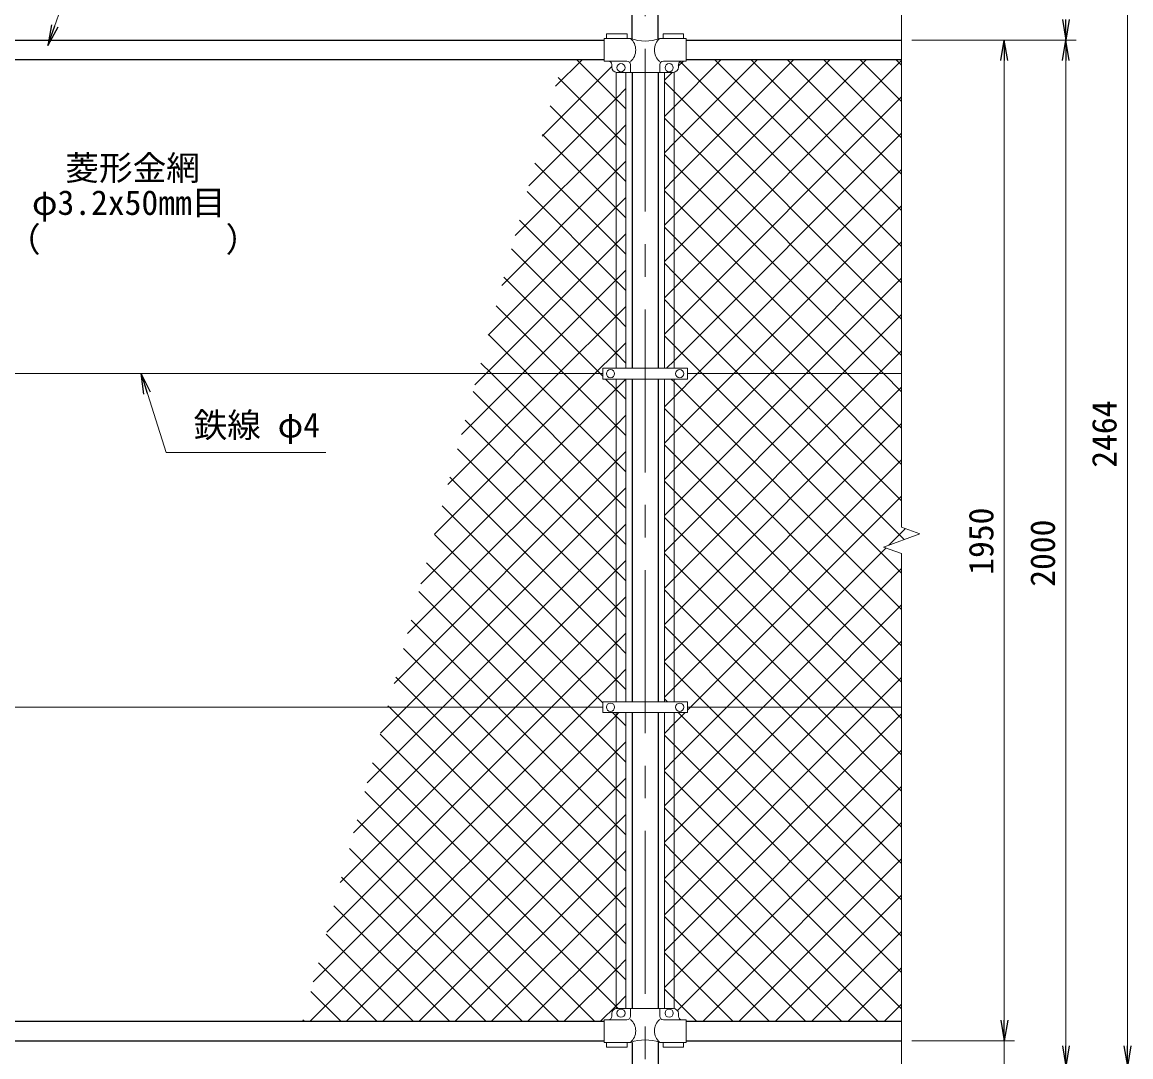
# Model space of a CAD drawing. Units: millimetres, scale not verified. Extents: x -4200 to 4200, y -2970 to 2970.
# Drawn here: x -2599 to -438, y -521 to 1495 of the extents above; entities that cross this region are included whole.
import ezdxf
from ezdxf.enums import TextEntityAlignment as Align

# ---------------------------------------------------------------- set-up
doc = ezdxf.new("R2010")
doc.units = ezdxf.units.MM
doc.header["$LTSCALE"] = 10
doc.linetypes.add('USER1', pattern=[50.8, 31.75, -6.35, 6.35, -6.35])
for name, color, linetype, lineweight in [('0-1_D-BMK', 2, 'USER1', 13), ('0-2_D-STR1', 1, 'Continuous', 25), ('0-3_D-STR-DIM', 7, 'Continuous', 13), ('0-B_D-STR2', 7, 'Continuous', 13), ('0-C_D-STR3', 3, 'Continuous', 13), ('0-D_D-STR-TXT', 7, 'Continuous', 13)]:
    doc.layers.add(name, color=color, linetype=linetype, lineweight=lineweight)
doc.layers.add('0-4_0', color=7, linetype='Continuous')
doc.styles.add('ＭＳ ゴシック', font='')
doc.styles.get('ＭＳ ゴシック').set_extended_font_data('MS Gothic')

# ---------------------------------------------------------------- blocks, each defined once
blk = doc.blocks.new('_Open')
at = {"layer": '0-4_0'}
blk.add_line((-10, 1.667), (0, 0), dxfattribs=at)
blk.add_lwpolyline([(-10, -1.667), (0, 0), (-10, 0)], dxfattribs=at)

msp = doc.modelspace()

# ---------------------------------------------------------------- linework, layer by layer
at = {"layer": '0-1_D-BMK'}
msp.add_line((-1384.65, 1951.29), (-1384.65, -919.77), dxfattribs=at)
at = {"layer": '0-2_D-STR1'}
for p, q in [((-1410.05, 1463.23), (-1410.05, 1928.18)), ((-1359.25, 1463.23), (-1359.25, 1928.18)), ((-3304.65, 1460.23), (-1464.65, 1460.23)), ((-1304.65, 1460.23), (-884.65, 1460.23)), ((-3304.65, 1422.23), (-1464.65, 1422.23)), ((-1304.65, 1422.23), (-884.65, 1422.23)), ((-1410.05, 1397.23), (-1410.05, 820.73)), ((-1359.25, 1397.23), (-1359.25, 820.73)), ((-1410.05, 799.73), (-1410.05, 170.73)), ((-1359.25, 799.73), (-1359.25, 170.73)), ((-1410.05, 149.73), (-1410.05, -426.77)), ((-1359.25, 149.73), (-1359.25, -426.77)), ((-3304.65, -451.77), (-1464.65, -451.77)), ((-1304.65, -451.77), (-884.65, -451.77)), ((-3304.65, -489.77), (-1464.65, -489.77)), ((-1410.05, -492.77), (-1410.05, -889.77)), ((-1359.25, -492.77), (-1359.25, -889.77)), ((-1304.65, -489.77), (-884.65, -489.77))]:
    msp.add_line(p, q, dxfattribs=at)
at = {"layer": '0-3_D-STR-DIM'}
for p, q in [((-884.65, 1949.23), (-884.65, 510.88)), ((-444.65, 1884.23), (-444.65, -499.77)), ((-864.65, 1460.23), (-664.65, 1460.23)), ((-864.65, 1460.23), (-544.65, 1460.23)), ((-864.65, 1460.23), (-544.65, 1460.23)), ((-684.65, 1420.23), (-684.65, -449.77)), ((-564.65, 1420.23), (-564.65, -499.77)), ((-919.89, 472.4), (-849.42, 498.05)), ((-849.42, 498.05), (-884.65, 510.88)), ((-884.65, 459.57), (-919.89, 472.4)), ((-884.65, 459.57), (-884.65, -619.77)), ((-684.65, -449.77), (-684.65, -409.77)), ((-864.65, -489.77), (-664.65, -489.77)), ((-864.65, -489.77), (-664.65, -489.77)), ((-684.65, -489.77), (-684.65, -539.77))]:
    msp.add_line(p, q, dxfattribs=at)
at = {"layer": '0-B_D-STR2'}
for p, q in [((-1585.31, 1273.06), (-1449.65, 1408.72)), ((-1559.07, 1370.01), (-1506.86, 1422.23)), ((-1328.15, 1330.33), (-1236.26, 1422.23)), ((-1328.15, 1259.62), (-1165.55, 1422.23)), ((-1328.15, 1188.91), (-1094.84, 1422.23)), ((-1328.15, 1118.2), (-1024.13, 1422.23)), ((-1328.15, 1047.49), (-953.41, 1422.23)), ((-1328.15, 976.78), (-884.65, 1420.28)), ((-1319.91, 1409.28), (-1309.97, 1419.23)), ((-884.65, 986.91), (-1316.36, 1418.62)), ((-884.65, 1057.62), (-1249.26, 1422.23)), ((-884.65, 1128.33), (-1178.55, 1422.23)), ((-884.65, 1199.05), (-1107.84, 1422.23)), ((-884.65, 1269.76), (-1037.13, 1422.23)), ((-884.65, 1340.47), (-966.41, 1422.23)), ((-884.65, 1411.18), (-895.7, 1422.23)), ((-1441.15, 1274.18), (-1554.37, 1387.39)), ((-1422.15, 1396.6), (-1422.78, 1397.23)), ((-1347.15, 1382.04), (-1331.97, 1397.23)), ((-1441.15, 1346.51), (-1422.15, 1365.51)), ((-1328.15, 1359.7), (-1347.15, 1378.7)), ((-1611.55, 1176.11), (-1441.15, 1346.51)), ((-884.65, 916.2), (-1328.15, 1359.7)), ((-1328.15, 906.07), (-884.65, 1349.57)), ((-1441.15, 1203.47), (-1569.43, 1331.74)), ((-1347.15, 1311.33), (-1328.15, 1330.33)), ((-1328.15, 1288.99), (-1347.15, 1307.99)), ((-1637.79, 1079.17), (-1441.15, 1275.8)), ((-1441.15, 1132.76), (-1584.49, 1276.09)), ((-1441.15, 1275.8), (-1422.15, 1294.8)), ((-884.65, 845.49), (-1328.15, 1288.99)), ((-1422.15, 1255.18), (-1441.15, 1274.18)), ((-1347.15, 1240.62), (-1328.15, 1259.62)), ((-1328.15, 1218.28), (-1347.15, 1237.28)), ((-1441.15, 1062.05), (-1599.55, 1220.44)), ((-1441.15, 1205.09), (-1422.15, 1224.09)), ((-920.1, 810.23), (-1328.15, 1218.28)), ((-1664.03, 982.22), (-1441.15, 1205.09)), ((-1422.15, 1184.47), (-1441.15, 1203.47)), ((-1347.15, 1169.91), (-1328.15, 1188.91)), ((-1282.57, 810.23), (-884.65, 1208.14)), ((-1441.15, 991.34), (-1614.61, 1164.79)), ((-1441.15, 1134.38), (-1422.15, 1153.38)), ((-1328.15, 1147.57), (-1347.15, 1166.57)), ((-990.81, 810.23), (-1328.15, 1147.57)), ((-1690.26, 885.27), (-1441.15, 1134.38)), ((-1422.15, 1113.76), (-1441.15, 1132.76)), ((-1211.86, 810.23), (-884.65, 1137.43)), ((-1441.15, 920.63), (-1629.67, 1109.14)), ((-1347.15, 1099.2), (-1328.15, 1118.2)), ((-1441.15, 1063.67), (-1422.15, 1082.67)), ((-1328.15, 1076.86), (-1347.15, 1095.86)), ((-1694.59, 810.23), (-1441.15, 1063.67)), ((-1422.15, 1043.05), (-1441.15, 1062.05)), ((-1061.52, 810.23), (-1328.15, 1076.86)), ((-1141.15, 810.23), (-884.65, 1066.72)), ((-1441.15, 849.92), (-1644.73, 1053.5)), ((-1347.15, 1028.49), (-1328.15, 1047.49)), ((-1328.15, 1006.15), (-1347.15, 1025.15)), ((-1441.15, 992.95), (-1422.15, 1011.95)), ((-1132.23, 810.23), (-1328.15, 1006.15)), ((-1070.44, 810.23), (-884.65, 996.01)), ((-1623.88, 810.23), (-1441.15, 992.95)), ((-1422.15, 972.34), (-1441.15, 991.34)), ((-1347.15, 957.78), (-1328.15, 976.78)), ((-1542.89, 810.23), (-1674.86, 942.2)), ((-1441.15, 922.24), (-1422.15, 941.24)), ((-1553.17, 810.23), (-1441.15, 922.24)), ((-1422.15, 901.63), (-1441.15, 920.63)), ((-999.73, 810.23), (-884.65, 925.3)), ((-1613.6, 810.23), (-1689.92, 886.55)), ((-1347.15, 887.07), (-1328.15, 906.07)), ((-1441.15, 851.53), (-1422.15, 870.53)), ((-1482.46, 810.23), (-1441.15, 851.53)), ((-1422.15, 830.92), (-1441.15, 849.92)), ((-929.02, 810.23), (-884.65, 854.59)), ((-1684.31, 810.23), (-1704.98, 830.9)), ((-1795.22, 497.47), (-1482.46, 810.23)), ((-1768.98, 594.42), (-1553.17, 810.23)), ((-1742.74, 691.37), (-1623.88, 810.23)), ((-1716.5, 788.32), (-1694.59, 810.23)), ((-1441.15, 567.07), (-1684.31, 810.23)), ((-1441.15, 637.78), (-1613.6, 810.23)), ((-1441.15, 708.49), (-1542.89, 810.23)), ((-1328.15, 764.64), (-1282.57, 810.23)), ((-1328.15, 693.93), (-1211.86, 810.23)), ((-1328.15, 623.22), (-1141.15, 810.23)), ((-1328.15, 552.51), (-1070.44, 810.23)), ((-1328.15, 481.8), (-999.73, 810.23)), ((-1328.15, 411.09), (-929.02, 810.23)), ((-884.65, 562.65), (-1132.23, 810.23)), ((-884.65, 633.36), (-1061.52, 810.23)), ((-884.65, 704.07), (-990.81, 810.23)), ((-884.65, 774.78), (-920.1, 810.23)), ((-1328.15, 340.38), (-884.65, 783.88)), ((-1441.15, 496.36), (-1720.04, 775.25)), ((-1347.15, 745.64), (-1328.15, 764.64)), ((-1328.15, 723.31), (-1347.15, 742.31)), ((-1441.15, 425.65), (-1735.1, 719.6)), ((-1441.15, 710.11), (-1422.15, 729.11)), ((-884.65, 279.81), (-1328.15, 723.31)), ((-1328.15, 269.67), (-884.65, 713.17)), ((-1847.7, 303.57), (-1441.15, 710.11)), ((-1422.15, 689.49), (-1441.15, 708.49)), ((-1347.15, 674.93), (-1328.15, 693.93)), ((-1328.15, 652.6), (-1347.15, 671.6)), ((-1441.15, 354.94), (-1750.16, 663.95)), ((-1441.15, 639.4), (-1422.15, 658.4)), ((-884.65, 209.1), (-1328.15, 652.6)), ((-1873.94, 206.62), (-1441.15, 639.4)), ((-1422.15, 618.78), (-1441.15, 637.78)), ((-1328.15, 198.96), (-884.65, 642.46)), ((-1441.15, 284.23), (-1765.22, 608.3)), ((-1347.15, 604.22), (-1328.15, 623.22)), ((-1441.15, 568.69), (-1422.15, 587.69)), ((-1328.15, 581.88), (-1347.15, 600.88)), ((-1849.62, 160.23), (-1441.15, 568.69)), ((-1422.15, 548.07), (-1441.15, 567.07)), ((-906.5, 160.23), (-1328.15, 581.88)), ((-1441.15, 213.52), (-1780.28, 552.65)), ((-1347.15, 533.51), (-1328.15, 552.51)), ((-1328.15, 511.17), (-1347.15, 530.17)), ((-1467.15, 168.81), (-1795.35, 497)), ((-1778.91, 160.23), (-1441.15, 497.98)), ((-1441.15, 497.98), (-1422.15, 516.98)), ((-977.21, 160.23), (-1328.15, 511.17)), ((-909.51, 476.18), (-877.44, 508.25)), ((-1422.15, 477.36), (-1441.15, 496.36)), ((-1347.15, 462.8), (-1328.15, 481.8)), ((-1328.15, 440.46), (-1347.15, 459.46)), ((-1529.28, 160.23), (-1810.41, 441.35)), ((-1441.15, 427.27), (-1422.15, 446.27)), ((-1047.92, 160.23), (-1328.15, 440.46)), ((-1708.2, 160.23), (-1441.15, 427.27)), ((-1422.15, 406.65), (-1441.15, 425.65)), ((-1347.15, 392.09), (-1328.15, 411.09)), ((-1154.76, 160.23), (-884.65, 430.33)), ((-1599.99, 160.23), (-1825.47, 385.7)), ((-1441.15, 356.56), (-1422.15, 375.56)), ((-1328.15, 369.75), (-1347.15, 388.75)), ((-1118.63, 160.23), (-1328.15, 369.75)), ((-1637.49, 160.23), (-1441.15, 356.56)), ((-1422.15, 335.94), (-1441.15, 354.94)), ((-1084.04, 160.23), (-884.65, 359.62)), ((-1670.7, 160.23), (-1840.53, 330.05)), ((-1347.15, 321.38), (-1328.15, 340.38)), ((-1441.15, 285.85), (-1422.15, 304.85)), ((-1328.15, 299.04), (-1347.15, 318.04)), ((-1566.78, 160.23), (-1441.15, 285.85)), ((-1422.15, 265.23), (-1441.15, 284.23)), ((-1189.34, 160.23), (-1328.15, 299.04)), ((-1013.33, 160.23), (-884.65, 288.91)), ((-1741.41, 160.23), (-1855.59, 274.4)), ((-1347.15, 250.67), (-1328.15, 269.67)), ((-1328.15, 228.33), (-1347.15, 247.33)), ((-1812.13, 160.23), (-1870.65, 218.75)), ((-1441.15, 215.14), (-1422.15, 234.14)), ((-1260.05, 160.23), (-1328.15, 228.33)), ((-942.62, 160.23), (-884.65, 218.19)), ((-1496.07, 160.23), (-1441.15, 215.14)), ((-1422.15, 194.52), (-1441.15, 213.52)), ((-1347.15, 179.96), (-1328.15, 198.96)), ((-1341.26, 170.73), (-1347.15, 176.62)), ((-2031.37, -375.08), (-1496.07, 160.23)), ((-2005.13, -278.13), (-1566.78, 160.23)), ((-1978.89, -181.18), (-1637.49, 160.23)), ((-1952.65, -84.23), (-1708.2, 160.23)), ((-1926.41, 12.72), (-1778.91, 160.23)), ((-1900.17, 109.67), (-1849.62, 160.23)), ((-1882.84, 160.23), (-1885.71, 163.1)), ((-1441.15, -281.46), (-1882.84, 160.23)), ((-1441.15, -210.74), (-1812.13, 160.23)), ((-1441.15, -140.03), (-1741.41, 160.23)), ((-1441.15, -69.32), (-1670.7, 160.23)), ((-1441.15, 1.39), (-1599.99, 160.23)), ((-1441.15, 72.1), (-1529.28, 160.23)), ((-1328.15, -13.17), (-1154.76, 160.23)), ((-1328.15, -83.88), (-1084.04, 160.23)), ((-1328.15, -154.59), (-1013.33, 160.23)), ((-1328.15, -225.31), (-942.62, 160.23)), ((-884.65, -215.17), (-1260.05, 160.23)), ((-884.65, -144.46), (-1189.34, 160.23)), ((-884.65, -73.75), (-1118.63, 160.23)), ((-884.65, -3.04), (-1047.92, 160.23)), ((-884.65, 67.67), (-977.21, 160.23)), ((-884.65, 138.38), (-906.5, 160.23)), ((-1328.15, -296.02), (-884.65, 147.48)), ((-884.65, -285.88), (-1320.26, 149.73)), ((-1441.15, 73.72), (-1422.15, 92.72)), ((-1328.15, 86.91), (-1347.15, 105.91)), ((-884.65, -356.59), (-1328.15, 86.91)), ((-1966.64, -451.77), (-1441.15, 73.72)), ((-1422.15, 53.1), (-1441.15, 72.1)), ((-1328.15, -366.73), (-884.65, 76.77)), ((-1441.15, 3.01), (-1422.15, 22.01)), ((-1328.15, 16.2), (-1347.15, 35.2)), ((-1895.93, -451.77), (-1441.15, 3.01)), ((-1422.15, -17.61), (-1441.15, 1.39)), ((-884.65, -427.3), (-1328.15, 16.2)), ((-1321.61, -430.9), (-884.65, 6.06)), ((-1482.97, -451.77), (-1930.9, -3.84)), ((-1347.15, -32.17), (-1328.15, -13.17)), ((-1328.15, -54.51), (-1347.15, -35.51)), ((-1553.68, -451.77), (-1945.96, -59.49)), ((-1441.15, -67.71), (-1422.15, -48.71)), ((-930.89, -451.77), (-1328.15, -54.51)), ((-1271.78, -451.77), (-884.65, -64.65)), ((-1825.22, -451.77), (-1441.15, -67.71)), ((-1422.15, -88.32), (-1441.15, -69.32)), ((-1347.15, -102.88), (-1328.15, -83.88)), ((-1328.15, -125.22), (-1347.15, -106.22)), ((-1624.39, -451.77), (-1961.02, -115.14)), ((-1441.15, -138.42), (-1422.15, -119.42)), ((-1001.6, -451.77), (-1328.15, -125.22)), ((-1754.51, -451.77), (-1441.15, -138.42)), ((-1422.15, -159.03), (-1441.15, -140.03)), ((-1201.07, -451.77), (-884.65, -135.36)), ((-1695.1, -451.77), (-1976.08, -170.79)), ((-1347.15, -173.59), (-1328.15, -154.59)), ((-1441.15, -209.13), (-1422.15, -190.13)), ((-1328.15, -195.93), (-1347.15, -176.93)), ((-1683.8, -451.77), (-1441.15, -209.13)), ((-1422.15, -229.74), (-1441.15, -210.74)), ((-1072.31, -451.77), (-1328.15, -195.93)), ((-1130.36, -451.77), (-884.65, -206.07)), ((-1765.81, -451.77), (-1991.14, -226.44)), ((-1347.15, -244.31), (-1328.15, -225.31)), ((-1328.15, -266.64), (-1347.15, -247.64)), ((-1613.09, -451.77), (-1441.15, -279.84)), ((-1441.15, -279.84), (-1422.15, -260.84)), ((-1143.02, -451.77), (-1328.15, -266.64)), ((-1059.65, -451.77), (-884.65, -276.78)), ((-1836.52, -451.77), (-2006.2, -282.09)), ((-1422.15, -300.46), (-1441.15, -281.46)), ((-1347.15, -315.02), (-1328.15, -296.02)), ((-1328.15, -337.35), (-1347.15, -318.35)), ((-1907.23, -451.77), (-2021.26, -337.74)), ((-1441.15, -350.55), (-1422.15, -331.55)), ((-1213.73, -451.77), (-1328.15, -337.35)), ((-1542.38, -451.77), (-1441.15, -350.55)), ((-1347.15, -385.73), (-1328.15, -366.73)), ((-988.94, -451.77), (-884.65, -347.49)), ((-1977.94, -451.77), (-2036.33, -393.39)), ((-1441.15, -421.26), (-1422.15, -402.26)), ((-1328.15, -408.06), (-1347.15, -389.06)), ((-1284.45, -451.77), (-1328.15, -408.06)), ((-1471.67, -451.77), (-1441.15, -421.26)), ((-918.23, -451.77), (-884.65, -418.2)), ((-2048.65, -451.77), (-2051.39, -449.04))]:
    msp.add_line(p, q, dxfattribs=at)
for points in [[(-1422.15, 1325.89), (-1441.15, 1344.89), (-1518.49, 1422.23)], [(-1342.78, 820.73), (-1328.15, 835.36), (-884.65, 1278.86)], [(-1467.15, 805.2), (-1472.18, 810.23), (-1659.8, 997.85)], [(-879.73, 487.02), (-1202.94, 810.23), (-1328.15, 935.44), (-1347.15, 954.44)], [(-884.65, 421.23), (-1273.65, 810.23), (-1328.15, 864.73), (-1347.15, 883.73)], [(-1821.46, 400.52), (-1441.15, 780.82), (-1422.25, 799.73)], [(-1422.15, 760.2), (-1441.15, 779.2), (-1461.68, 799.73)], [(-884.65, 350.52), (-1328.15, 794.02), (-1333.86, 799.73)], [(-1302.15, 154.25), (-1296.18, 160.23), (-884.65, 571.75)], [(-1347.15, 38.54), (-1328.15, 57.54), (-1225.47, 160.23), (-915.05, 470.64)], [(-2037.35, -451.77), (-1441.15, 144.43), (-1435.85, 149.73)], [(-1422.15, 123.81), (-1441.15, 142.81), (-1448.07, 149.73)], [(-1347.15, 109.25), (-1328.15, 128.25), (-1306.68, 149.73)], [(-1422.15, -371.17), (-1441.15, -352.17), (-1900.77, 107.45)], [(-1437.26, -426.77), (-1441.15, -422.88), (-1915.84, 51.8)]]:
    msp.add_lwpolyline(points, dxfattribs=at)
at = {"layer": '0-C_D-STR3'}
for p, q in [((-1419.65, 1472.53), (-1459.65, 1472.53)), ((-1459.65, 1463.23), (-1459.65, 1472.53)), ((-1419.65, 1463.23), (-1419.65, 1472.53)), ((-1309.65, 1472.53), (-1349.65, 1472.53)), ((-1349.65, 1463.23), (-1349.65, 1472.53)), ((-1309.65, 1463.23), (-1309.65, 1472.53)), ((-1464.65, 1419.23), (-1464.65, 1463.23)), ((-1413.2, 1463.23), (-1464.65, 1463.23)), ((-1304.65, 1463.23), (-1356.1, 1463.23)), ((-1304.65, 1419.23), (-1304.65, 1463.23)), ((-1420.2, 1419.23), (-1464.65, 1419.23)), ((-1449.65, 1407.23), (-1449.65, 1412.23)), ((-1413.2, 1397.23), (-1413.2, 1412.23)), ((-1356.1, 1397.23), (-1356.1, 1412.23)), ((-1304.65, 1419.23), (-1349.1, 1419.23)), ((-1319.65, 1407.23), (-1319.65, 1412.23)), ((-1441.15, 1397.23), (-1441.15, 820.73)), ((-1439.65, 1397.23), (-1329.65, 1397.23)), ((-1422.15, 1397.23), (-1422.15, 820.73)), ((-1347.15, 1397.23), (-1347.15, 820.73)), ((-1328.15, 1397.23), (-1328.15, 820.73)), ((-3307.66, 810.23), (-1467.15, 810.23)), ((-1467.15, 820.73), (-1467.15, 799.73)), ((-1302.15, 820.73), (-1467.15, 820.73)), ((-1302.15, 799.73), (-1467.15, 799.73)), ((-1441.15, 799.73), (-1441.15, 170.73)), ((-1422.15, 799.73), (-1422.15, 170.73)), ((-1347.15, 799.73), (-1347.15, 170.73)), ((-1328.15, 799.73), (-1328.15, 170.73)), ((-1302.15, 820.73), (-1302.15, 799.73)), ((-1302.15, 810.23), (-884.65, 810.23)), ((-3307.66, 160.23), (-1467.15, 160.23)), ((-1302.15, 170.73), (-1467.15, 170.73)), ((-1467.15, 170.73), (-1467.15, 149.73)), ((-1302.15, 170.73), (-1302.15, 149.73)), ((-1302.15, 160.23), (-884.65, 160.23)), ((-1302.15, 149.73), (-1467.15, 149.73)), ((-1441.15, 149.73), (-1441.15, -426.89)), ((-1422.15, 149.73), (-1422.15, -426.77)), ((-1347.15, 149.73), (-1347.15, -426.77)), ((-1328.15, 149.73), (-1328.15, -426.77)), ((-1439.65, -426.77), (-1329.65, -426.77)), ((-1413.2, -426.77), (-1413.2, -441.77)), ((-1356.1, -426.77), (-1356.1, -441.77)), ((-1464.65, -448.77), (-1464.65, -492.77)), ((-1420.2, -448.77), (-1464.65, -448.77)), ((-1449.65, -436.77), (-1449.65, -441.77)), ((-1304.65, -448.77), (-1349.1, -448.77)), ((-1319.65, -436.77), (-1319.65, -441.77)), ((-1304.65, -448.77), (-1304.65, -492.77)), ((-1413.2, -492.77), (-1464.65, -492.77)), ((-1459.65, -492.77), (-1459.65, -502.07)), ((-1419.65, -492.77), (-1419.65, -502.07)), ((-1304.65, -492.77), (-1356.1, -492.77)), ((-1349.65, -492.77), (-1349.65, -502.07)), ((-1309.65, -492.77), (-1309.65, -502.07)), ((-1419.65, -502.07), (-1459.65, -502.07)), ((-1309.65, -502.07), (-1349.65, -502.07))]:
    msp.add_line(p, q, dxfattribs=at)
for centre in [(-1431.65, 1406.23), (-1337.65, 1406.23), (-1452.15, 810.23), (-1317.15, 810.23), (-1452.15, 160.23), (-1317.15, 160.23), (-1431.65, -435.77), (-1337.65, -435.77)]:
    msp.add_circle(centre, 8, dxfattribs=at)
for centre, radius, start, end in [((-1432.33, 1440.79), 29.48, 310.4464, 49.5536), ((-1384.65, 1543.71), 85.4, 250.46947, 289.53053), ((-1336.98, 1440.79), 29.48, 130.4464, 229.5536), ((-1456.65, 1412.23), 7, 0, 90), ((-1439.65, 1407.23), 10, 180, 270), ((-1420.2, 1412.23), 7, 0, 90), ((-1349.1, 1412.23), 7, 90, 180), ((-1329.65, 1407.23), 10, 270, 0), ((-1312.65, 1412.23), 7, 90, 180), ((-1439.65, -436.77), 10, 90, 180), ((-1329.65, -436.77), 10, 0, 90), ((-1456.65, -441.77), 7, 270, 0), ((-1420.2, -441.77), 7, 270, 0), ((-1432.33, -470.33), 29.48, 310.4464, 49.5536), ((-1336.98, -470.33), 29.48, 130.4464, 229.5536), ((-1349.1, -441.77), 7, 180, 270), ((-1312.65, -441.77), 7, 180, 270), ((-1384.65, -573.26), 85.4, 70.46947, 109.53053)]:
    msp.add_arc(centre, radius, start, end, dxfattribs=at)
at = {"layer": '0-D_D-STR-TXT'}
for points in [[(-1937.82, 1662.31), (-2474.12, 1662.31), (-2547.82, 1451.68)], [(-2006.99, 656.6), (-2318.32, 656.6), (-2366.41, 808.32)]]:
    msp.add_lwpolyline(points, dxfattribs=at)

# ---------------------------------------------------------------- block references
at = {"layer": '0-3_D-STR-DIM', "xscale": 4, "yscale": 4}
for p, rotation in [((-564.65, 1460.23), 270), ((-684.65, 1460.23), 90), ((-564.65, 1460.23), 90), ((-684.65, -489.77), 270), ((-684.65, -489.77), 270), ((-564.65, -539.77), 270), ((-444.65, -539.77), 270)]:
    msp.add_blockref('_Open', p, dxfattribs=dict(at, rotation=rotation))
at = {"layer": '0-D_D-STR-TXT', "xscale": 4, "yscale": 4}
for p, rotation in [((-2548.48, 1449.79), 250.71487), ((-2367.02, 810.23), 107.58773)]:
    msp.add_blockref('_Open', p, dxfattribs=dict(at, rotation=rotation))

# ---------------------------------------------------------------- texts
at = {"layer": '0-3_D-STR-DIM', "style": 'ＭＳ ゴシック'}
for s, p in [('2464', (-451.4, 626.85)), ('1950', (-691.4, 418.33)), ('2000', (-571.4, 394.98))]:
    msp.add_text(s, height=48.09, rotation=90, dxfattribs=at).set_placement(p, align=Align.BOTTOM_LEFT)
at = {"layer": '0-D_D-STR-TXT', "style": 'ＭＳ ゴシック'}
for s, p in [('菱形金網', (-2514.6, 1172.62)), ('φ3.2x50mm目', (-2579.58, 1105.04)), ('（\u3000\u3000   \u3000\u3000）', (-2628.31, 1033.39)), ('鉄線 φ4', (-2264.6, 671.47))]:
    msp.add_text(s, height=48.09, dxfattribs=at).set_placement(p, align=Align.BOTTOM_LEFT)

doc.saveas('drawing.dxf')
